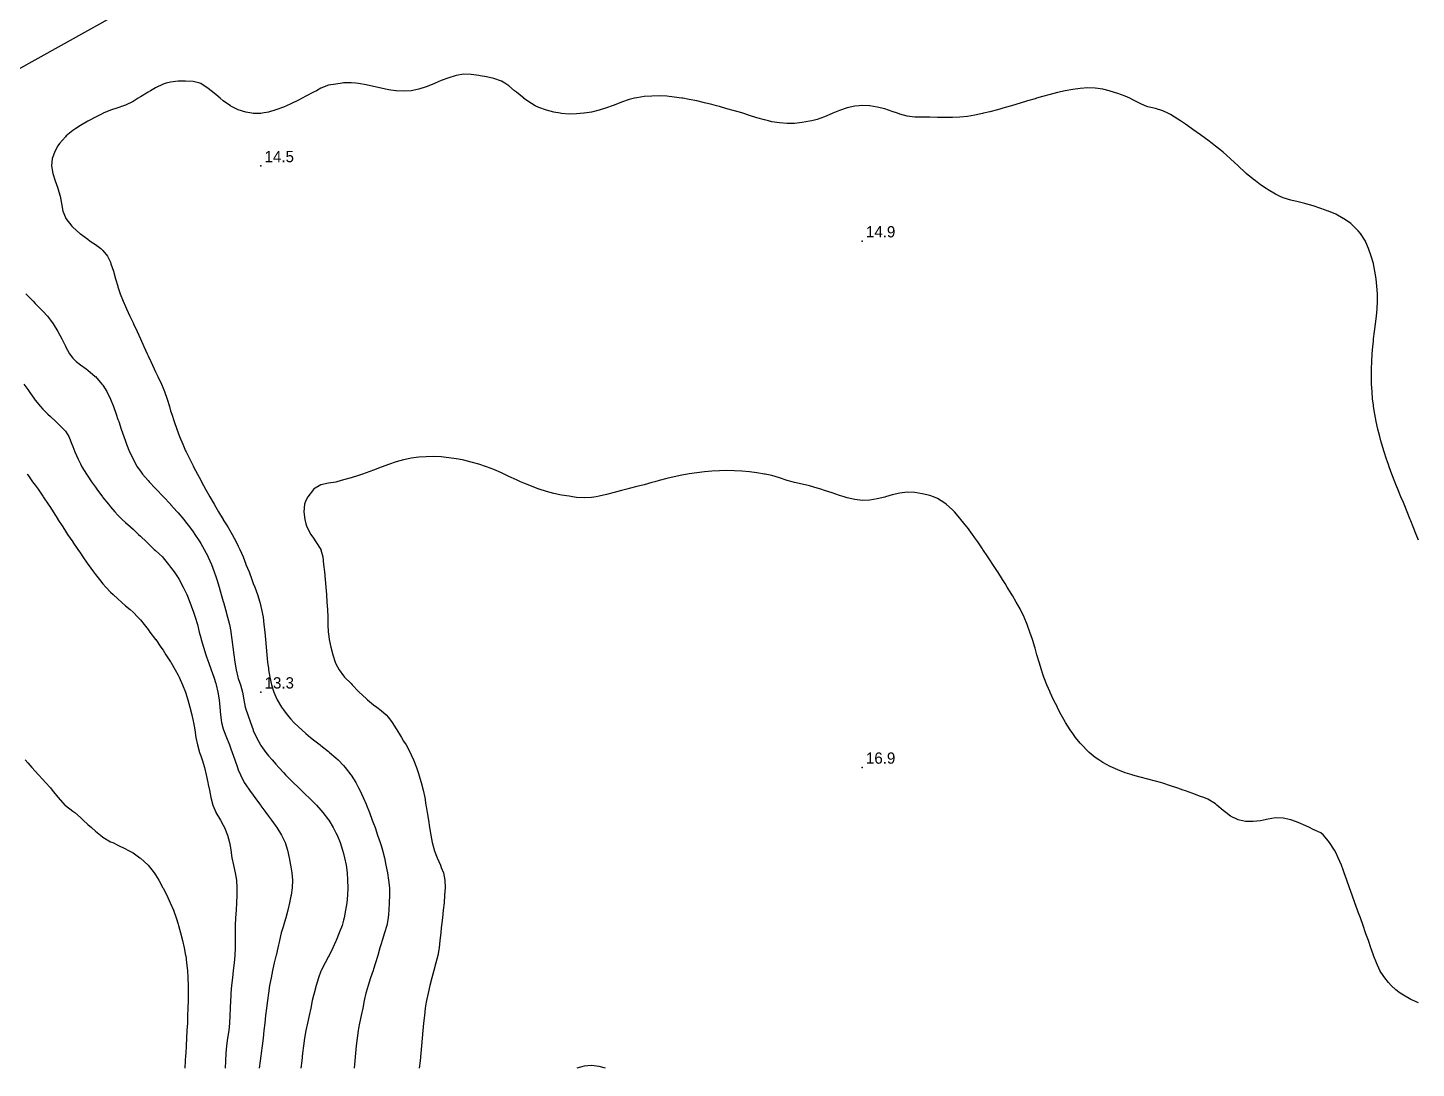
# Model space of a CAD drawing. Extents: x 0 to 630, y 0 to 432.
# Drawn here: x 129 to 313.7, y 0 to 138.4 of the extents above; entities that cross this region are included whole.
import ezdxf

# ---------------------------------------------------------------- set-up
doc = ezdxf.new("R2010")
doc.units = 0
for name, color, linetype in [('CONTOURS_MAJEURES', 7, 'CONTINUOUS'), ('CONTOURS_MINEURES', 8, 'CONTINUOUS'), ('PARCELLE', 1, 'CONTINUOUS'), ('POINTS_COTES', 3, 'CONTINUOUS')]:
    doc.layers.add(name, color=color, linetype=linetype)

msp = doc.modelspace()

# ---------------------------------------------------------------- linework, layer by layer
at = {"layer": 'CONTOURS_MAJEURES'}
msp.add_polyline3d([(128.493, 91, 0), (129, 90.269, 0), (129.192, 90, 0), (129.882, 89, 0), (130, 88.835, 0), (130.698, 88, 0), (131, 87.655, 0), (131.651, 87, 0), (132, 86.659, 0), (132.73, 86, 0), (133, 85.757, 0), (133.77, 85, 0), (134, 84.718, 0), (134.445, 84, 0), (134.876, 83, 0), (135, 82.671, 0), (135.244, 82, 0), (135.68, 81, 0), (136, 80.396, 0), (136.211, 80, 0), (136.822, 79, 0), (137, 78.73, 0), (137.487, 78, 0), (138, 77.268, 0), (138.191, 77, 0), (138.93, 76, 0), (139, 75.908, 0), (139.719, 75, 0), (140, 74.655, 0), (140.588, 74, 0), (141, 73.553, 0), (141.568, 73, 0), (142, 72.586, 0), (142.644, 72, 0), (143, 71.673, 0), (143.734, 71, 0), (144, 70.75, 0), (144.783, 70, 0), (145, 69.797, 0), (145.829, 69, 0), (146, 68.848, 0), (146.898, 68, 0), (147, 67.892, 0), (147.71, 67, 0), (148, 66.635, 0), (148.469, 66, 0), (149, 65.239, 0), (149.14, 65, 0), (149.687, 64, 0), (150, 63.379, 0), (150.165, 63, 0), (150.566, 62, 0), (150.932, 61, 0), (151, 60.808, 0), (151.267, 60, 0), (151.558, 59, 0), (151.802, 58, 0), (152, 57.242, 0), (152.06, 57, 0), (152.363, 56, 0), (152.68, 55, 0), (153, 54.087, 0), (153.029, 54, 0), (153.374, 53, 0), (153.728, 52, 0), (154, 51.157, 0), (154.049, 51, 0), (154.285, 50, 0), (154.443, 49, 0), (154.547, 48, 0), (154.622, 47, 0), (154.754, 46, 0), (155, 45.145, 0), (155.05, 45, 0), (155.449, 44, 0), (155.812, 43, 0), (156, 42.485, 0), (156.179, 42, 0), (156.547, 41, 0), (156.898, 40, 0), (157, 39.707, 0), (157.276, 39, 0), (157.782, 38, 0), (158, 37.675, 0), (158.495, 37, 0), (159, 36.294, 0), (159.217, 36, 0), (159.935, 35, 0), (160, 34.905, 0), (160.673, 34, 0), (161, 33.533, 0), (161.411, 33, 0), (162, 32.172, 0), (162.129, 32, 0), (162.762, 31, 0), (163, 30.475, 0), (163.217, 30, 0), (163.532, 29, 0), (163.777, 28, 0), (163.964, 27, 0), (164, 26.768, 0), (164.119, 26, 0), (164.199, 25, 0), (164.164, 24, 0), (164.027, 23, 0), (164, 22.862, 0), (163.835, 22, 0), (163.606, 21, 0), (163.34, 20, 0), (163.028, 19, 0), (163, 18.92, 0), (162.717, 18, 0), (162.489, 17, 0), (162.265, 16, 0), (162.022, 15, 0), (162, 14.912, 0), (161.79, 14, 0), (161.57, 13, 0), (161.363, 12, 0), (161.173, 11, 0), (161.005, 10, 0), (161, 9.965, 0), (160.868, 9, 0), (160.745, 8, 0), (160.63, 7, 0), (160.519, 6, 0), (160.409, 5, 0), (160.297, 4, 0), (160.178, 3, 0), (160.05, 2, 0), (160, 1.646, 0), (159.914, 1, 0), (159.766, 0, 0)], dxfattribs=at)
at = {"layer": 'CONTOURS_MINEURES'}
for points in [[(314, 70.243, 0), (313.693, 71, 0), (313.303, 72, 0), (313, 72.783, 0), (312.915, 73, 0), (312.507, 74, 0), (312.1, 75, 0), (312, 75.246, 0), (311.669, 76, 0), (311.256, 77, 0), (311, 77.645, 0), (310.837, 78, 0), (310.447, 79, 0), (310.086, 80, 0), (310, 80.274, 0), (309.744, 81, 0), (309.418, 82, 0), (309.122, 83, 0), (309, 83.46, 0), (308.843, 84, 0), (308.588, 85, 0), (308.366, 86, 0), (308.179, 87, 0), (308.028, 88, 0), (308, 88.244, 0), (307.905, 89, 0), (307.82, 90, 0), (307.767, 91, 0), (307.742, 92, 0), (307.747, 93, 0), (307.782, 94, 0), (307.844, 95, 0), (307.931, 96, 0), (308, 96.632, 0), (308.037, 97, 0), (308.156, 98, 0), (308.287, 99, 0), (308.408, 100, 0), (308.492, 101, 0), (308.534, 102, 0), (308.532, 103, 0), (308.48, 104, 0), (308.377, 105, 0), (308.218, 106, 0), (308.003, 107, 0), (308, 107.013, 0), (307.718, 108, 0), (307.365, 109, 0), (307, 109.87, 0), (306.936, 110, 0), (306.307, 111, 0), (306, 111.371, 0), (305.377, 112, 0), (305, 112.326, 0), (304.048, 113, 0), (304, 113.031, 0), (303, 113.569, 0), (302.011, 114, 0), (302, 114.005, 0), (301, 114.363, 0), (300, 114.683, 0), (299, 114.972, 0), (298.886, 115, 0), (298, 115.216, 0), (297, 115.445, 0), (296, 115.773, 0), (295.517, 116, 0), (295, 116.262, 0), (294, 116.835, 0), (293.744, 117, 0), (293, 117.489, 0), (292.307, 118, 0), (292, 118.233, 0), (291.08, 119, 0), (291, 119.069, 0), (290.003, 120, 0), (290, 120.003, 0), (289, 120.949, 0), (288.946, 121, 0), (288, 121.83, 0), (287.799, 122, 0), (287, 122.65, 0), (286.554, 123, 0), (286, 123.419, 0), (285.204, 124, 0), (285, 124.144, 0), (284, 124.848, 0), (283.787, 125, 0), (283, 125.542, 0), (282.325, 126, 0), (282, 126.213, 0), (281, 126.836, 0), (280.662, 127, 0), (280, 127.325, 0), (279, 127.622, 0), (278, 127.869, 0), (277.662, 128, 0), (277, 128.31, 0), (276, 128.811, 0), (275.596, 129, 0), (275, 129.262, 0), (274, 129.648, 0), (273, 129.964, 0), (272.85, 130, 0), (272, 130.196, 0), (271, 130.336, 0), (270, 130.368, 0), (269, 130.307, 0), (268, 130.183, 0), (267.008, 130, 0), (267, 129.999, 0), (266, 129.779, 0), (265, 129.524, 0), (264, 129.242, 0), (263.199, 129, 0), (263, 128.943, 0), (262, 128.639, 0), (261, 128.331, 0), (260, 128.036, 0), (259.876, 128, 0), (259, 127.756, 0), (258, 127.476, 0), (257, 127.212, 0), (256.115, 127, 0), (256, 126.973, 0), (255, 126.769, 0), (254, 126.594, 0), (253, 126.469, 0), (252, 126.427, 0), (251, 126.44, 0), (250, 126.46, 0), (249, 126.473, 0), (248, 126.468, 0), (247, 126.504, 0), (246, 126.639, 0), (245, 126.903, 0), (244.709, 127, 0), (244, 127.252, 0), (243, 127.577, 0), (242, 127.835, 0), (241, 127.999, 0), (240.97, 128, 0), (240, 128.041, 0), (239.59, 128, 0), (239, 127.941, 0), (238, 127.716, 0), (237, 127.384, 0), (236.091, 127, 0), (236, 126.961, 0), (235, 126.517, 0), (234, 126.168, 0), (233.281, 126, 0), (233, 125.941, 0), (232, 125.774, 0), (231, 125.664, 0), (230, 125.638, 0), (229, 125.713, 0), (228, 125.881, 0), (227.519, 126, 0), (227, 126.125, 0), (226, 126.413, 0), (225, 126.724, 0), (224.141, 127, 0), (224, 127.044, 0), (223, 127.327, 0), (222, 127.607, 0), (221, 127.891, 0), (220.604, 128, 0), (220, 128.164, 0), (219, 128.409, 0), (218, 128.645, 0), (217, 128.851, 0), (216.143, 129, 0), (216, 129.025, 0), (215, 129.165, 0), (214, 129.263, 0), (213, 129.31, 0), (212, 129.299, 0), (211, 129.223, 0), (210, 129.078, 0), (209.693, 129, 0), (209, 128.83, 0), (208, 128.486, 0), (207, 128.099, 0), (206.745, 128, 0), (206, 127.731, 0), (205, 127.416, 0), (204, 127.171, 0), (203, 127.003, 0), (202.97, 127, 0), (202, 126.913, 0), (201, 126.894, 0), (200, 126.966, 0), (199.8, 127, 0), (199, 127.14, 0), (198, 127.4, 0), (197, 127.754, 0), (196.509, 128, 0), (196, 128.292, 0), (195, 128.985, 0), (194.981, 129, 0), (194, 129.805, 0), (193.751, 130, 0), (193, 130.634, 0), (192.469, 131, 0), (192, 131.286, 0), (191, 131.622, 0), (190, 131.849, 0), (189.188, 132, 0), (189, 132.035, 0), (188, 132.17, 0), (187, 132.194, 0), (186, 132.047, 0), (185.838, 132, 0), (185, 131.742, 0), (184, 131.347, 0), (183.192, 131, 0), (183, 130.919, 0), (182, 130.52, 0), (181, 130.201, 0), (180.001, 130, 0), (180, 130, 0), (179, 129.938, 0), (178, 129.993, 0), (177.947, 130, 0), (177, 130.139, 0), (176, 130.341, 0), (175, 130.566, 0), (174, 130.782, 0), (173, 130.96, 0), (172.638, 131, 0), (172, 131.069, 0), (171, 131.033, 0), (170.807, 131, 0), (170, 130.857, 0), (169, 130.727, 0), (168, 130.338, 0), (167.421, 130, 0), (167, 129.81, 0), (166, 129.289, 0), (165.481, 129, 0), (165, 128.765, 0), (164, 128.274, 0), (163.4, 128, 0), (163, 127.823, 0), (162, 127.448, 0), (161, 127.152, 0), (160.162, 127, 0), (160, 126.97, 0), (159, 126.968, 0), (158.812, 127, 0), (158, 127.152, 0), (157, 127.459, 0), (156, 127.964, 0), (155.944, 128, 0), (155, 128.681, 0), (154.591, 129, 0), (154, 129.508, 0), (153.375, 130, 0), (153, 130.323, 0), (152, 130.968, 0), (151.901, 131, 0), (151, 131.229, 0), (150, 131.296, 0), (149, 131.289, 0), (148, 131.164, 0), (147.423, 131, 0), (147, 130.866, 0), (146, 130.399, 0), (145.313, 130, 0), (145, 129.816, 0), (144, 129.185, 0), (143.703, 129, 0), (143, 128.591, 0), (142, 128.093, 0), (141.753, 128, 0), (141, 127.748, 0), (140, 127.407, 0), (139.035, 127, 0), (139, 126.985, 0), (138, 126.482, 0), (137.092, 126, 0), (137, 125.947, 0), (136, 125.376, 0), (135.395, 125, 0), (135, 124.718, 0), (134.115, 124, 0), (134, 123.887, 0), (133.221, 123, 0), (133, 122.664, 0), (132.624, 122, 0), (132.246, 121, 0), (132.134, 120, 0), (132.315, 119, 0), (132.633, 118, 0), (133, 117.029, 0), (133.012, 117, 0), (133.309, 116, 0), (133.504, 115, 0), (133.657, 114, 0), (134, 113.123, 0), (134.048, 113, 0), (134.852, 112, 0), (135, 111.869, 0), (135.937, 111, 0), (136, 110.956, 0), (137, 110.251, 0), (137.313, 110, 0), (138, 109.545, 0), (138.715, 109, 0), (139, 108.77, 0), (139.586, 108, 0), (140, 107.185, 0), (140.066, 107, 0), (140.388, 106, 0), (140.676, 105, 0), (140.966, 104, 0), (141, 103.903, 0), (141.29, 103, 0), (141.69, 102, 0), (142, 101.293, 0), (142.117, 101, 0), (142.557, 100, 0), (143, 99.118, 0), (143.057, 99, 0), (143.549, 98, 0), (144, 97.022, 0), (144.01, 97, 0), (144.457, 96, 0), (144.89, 95, 0), (145, 94.766, 0), (145.355, 94, 0), (145.822, 93, 0), (146, 92.636, 0), (146.311, 92, 0), (146.773, 91, 0), (147, 90.438, 0), (147.18, 90, 0), (147.53, 89, 0), (147.836, 88, 0), (148, 87.453, 0), (148.142, 87, 0), (148.472, 86, 0), (148.816, 85, 0), (149, 84.496, 0), (149.196, 84, 0), (149.615, 83, 0), (150, 82.121, 0), (150.059, 82, 0), (150.57, 81, 0), (151, 80.113, 0), (151.051, 80, 0), (151.58, 79, 0), (152, 78.21, 0), (152.113, 78, 0), (152.662, 77, 0), (153, 76.38, 0), (153.208, 76, 0), (153.782, 75, 0), (154, 74.635, 0), (154.38, 74, 0), (154.973, 73, 0), (155, 72.957, 0), (155.596, 72, 0), (156, 71.31, 0), (156.185, 71, 0), (156.73, 70, 0), (157, 69.434, 0), (157.21, 69, 0), (157.634, 68, 0), (158, 67.051, 0), (158.021, 67, 0), (158.43, 66, 0), (158.812, 65, 0), (159, 64.467, 0), (159.192, 64, 0), (159.556, 63, 0), (159.857, 62, 0), (160, 61.393, 0), (160.108, 61, 0), (160.292, 60, 0), (160.421, 59, 0), (160.521, 58, 0), (160.607, 57, 0), (160.691, 56, 0), (160.782, 55, 0), (160.888, 54, 0), (161, 53.148, 0), (161.021, 53, 0), (161.2, 52, 0), (161.438, 51, 0), (161.752, 50, 0), (162, 49.397, 0), (162.185, 49, 0), (162.772, 48, 0), (163, 47.663, 0), (163.508, 47, 0), (164, 46.416, 0), (164.394, 46, 0), (165, 45.395, 0), (165.438, 45, 0), (166, 44.506, 0), (166.622, 44, 0), (167, 43.692, 0), (167.89, 43, 0), (168, 42.912, 0), (169, 42.129, 0), (169.158, 42, 0), (170, 41.274, 0), (170.304, 41, 0), (171, 40.27, 0), (171.219, 40, 0), (171.983, 39, 0), (172, 38.975, 0), (172.623, 38, 0), (173, 37.308, 0), (173.16, 37, 0), (173.63, 36, 0), (174, 35.106, 0), (174.043, 35, 0), (174.452, 34, 0), (174.83, 33, 0), (175, 32.535, 0), (175.195, 32, 0), (175.543, 31, 0), (175.88, 30, 0), (176, 29.607, 0), (176.186, 29, 0), (176.436, 28, 0), (176.647, 27, 0), (176.836, 26, 0), (177, 25.003, 0), (177.001, 25, 0), (177.112, 24, 0), (177.136, 23, 0), (177.095, 22, 0), (177.05, 21, 0), (177, 20.472, 0), (176.956, 20, 0), (176.763, 19, 0), (176.457, 18, 0), (176.128, 17, 0), (176, 16.555, 0), (175.84, 16, 0), (175.563, 15, 0), (175.266, 14, 0), (175, 13.191, 0), (174.938, 13, 0), (174.593, 12, 0), (174.262, 11, 0), (174, 10.095, 0), (173.973, 10, 0), (173.741, 9, 0), (173.551, 8, 0), (173.349, 7, 0), (173.129, 6, 0), (173, 5.277, 0), (172.954, 5, 0), (172.818, 4, 0), (172.7, 3, 0), (172.594, 2, 0), (172.497, 1, 0), (172.404, 0, 0)], [(128.74, 103, 0), (129, 102.728, 0), (129.723, 102, 0), (130, 101.71, 0), (130.708, 101, 0), (131, 100.685, 0), (131.612, 100, 0), (132, 99.493, 0), (132.358, 99, 0), (132.992, 98, 0), (133, 97.985, 0), (133.533, 97, 0), (134, 96.03, 0), (134.015, 96, 0), (134.566, 95, 0), (135, 94.423, 0), (135.436, 94, 0), (136, 93.557, 0), (136.776, 93, 0), (137, 92.829, 0), (137.975, 92, 0), (138, 91.976, 0), (138.87, 91, 0), (139, 90.826, 0), (139.517, 90, 0), (140, 89.005, 0), (140.002, 89, 0), (140.404, 88, 0), (140.763, 87, 0), (141, 86.296, 0), (141.099, 86, 0), (141.43, 85, 0), (141.771, 84, 0), (142, 83.382, 0), (142.138, 83, 0), (142.545, 82, 0), (143, 81.028, 0), (143.013, 81, 0), (143.568, 80, 0), (144, 79.392, 0), (144.275, 79, 0), (145, 78.157, 0), (145.133, 78, 0), (146, 77.081, 0), (146.075, 77, 0), (147, 76.042, 0), (147.039, 76, 0), (147.988, 75, 0), (148, 74.987, 0), (148.893, 74, 0), (149, 73.88, 0), (149.737, 73, 0), (150, 72.679, 0), (150.507, 72, 0), (151, 71.321, 0), (151.216, 71, 0), (151.865, 70, 0), (152, 69.781, 0), (152.454, 69, 0), (152.995, 68, 0), (153, 67.99, 0), (153.433, 67, 0), (153.812, 66, 0), (154, 65.415, 0), (154.132, 65, 0), (154.444, 64, 0), (154.739, 63, 0), (155, 62.073, 0), (155.021, 62, 0), (155.3, 61, 0), (155.586, 60, 0), (155.834, 59, 0), (156, 58.069, 0), (156.012, 58, 0), (156.152, 57, 0), (156.279, 56, 0), (156.405, 55, 0), (156.534, 54, 0), (156.701, 53, 0), (156.945, 52, 0), (157, 51.837, 0), (157.289, 51, 0), (157.561, 50, 0), (157.721, 49, 0), (157.923, 48, 0), (158, 47.771, 0), (158.269, 47, 0), (158.605, 46, 0), (158.973, 45, 0), (159, 44.932, 0), (159.44, 44, 0), (159.966, 43, 0), (160, 42.941, 0), (160.664, 42, 0), (161, 41.563, 0), (161.506, 41, 0), (162, 40.425, 0), (162.384, 40, 0), (163, 39.311, 0), (163.292, 39, 0), (164, 38.29, 0), (164.301, 38, 0), (165, 37.329, 0), (165.356, 37, 0), (166, 36.38, 0), (166.403, 36, 0), (167, 35.397, 0), (167.39, 35, 0), (168, 34.32, 0), (168.269, 34, 0), (169, 33.038, 0), (169.026, 33, 0), (169.629, 32, 0), (170, 31.295, 0), (170.134, 31, 0), (170.537, 30, 0), (170.881, 29, 0), (171, 28.551, 0), (171.139, 28, 0), (171.331, 27, 0), (171.466, 26, 0), (171.546, 25, 0), (171.566, 24, 0), (171.529, 23, 0), (171.433, 22, 0), (171.283, 21, 0), (171.084, 20, 0), (171, 19.688, 0), (170.801, 19, 0), (170.441, 18, 0), (170.038, 17, 0), (170, 16.914, 0), (169.567, 16, 0), (169.074, 15, 0), (169, 14.851, 0), (168.544, 14, 0), (168.042, 13, 0), (168, 12.894, 0), (167.693, 12, 0), (167.37, 11, 0), (167.075, 10, 0), (167, 9.687, 0), (166.84, 9, 0), (166.639, 8, 0), (166.431, 7, 0), (166.213, 6, 0), (166, 5, 0), (166, 5, 0), (165.832, 4, 0), (165.688, 3, 0), (165.56, 2, 0), (165.441, 1, 0), (165.331, 0, 0)], [(128.493, 91, 0), (129, 90.269, 0), (129.192, 90, 0), (129.882, 89, 0), (130, 88.835, 0), (130.698, 88, 0), (131, 87.655, 0), (131.651, 87, 0), (132, 86.659, 0), (132.73, 86, 0), (133, 85.757, 0), (133.77, 85, 0), (134, 84.718, 0), (134.445, 84, 0), (134.876, 83, 0), (135, 82.671, 0), (135.244, 82, 0), (135.68, 81, 0), (136, 80.396, 0), (136.211, 80, 0), (136.822, 79, 0), (137, 78.73, 0), (137.487, 78, 0), (138, 77.268, 0), (138.191, 77, 0), (138.93, 76, 0), (139, 75.908, 0), (139.719, 75, 0), (140, 74.655, 0), (140.588, 74, 0), (141, 73.553, 0), (141.568, 73, 0), (142, 72.586, 0), (142.644, 72, 0), (143, 71.673, 0), (143.734, 71, 0), (144, 70.75, 0), (144.783, 70, 0), (145, 69.797, 0), (145.829, 69, 0), (146, 68.848, 0), (146.898, 68, 0), (147, 67.892, 0), (147.71, 67, 0), (148, 66.635, 0), (148.469, 66, 0), (149, 65.239, 0), (149.14, 65, 0), (149.687, 64, 0), (150, 63.379, 0), (150.165, 63, 0), (150.566, 62, 0), (150.932, 61, 0), (151, 60.808, 0), (151.267, 60, 0), (151.558, 59, 0), (151.802, 58, 0), (152, 57.242, 0), (152.06, 57, 0), (152.363, 56, 0), (152.68, 55, 0), (153, 54.087, 0), (153.029, 54, 0), (153.374, 53, 0), (153.728, 52, 0), (154, 51.157, 0), (154.049, 51, 0), (154.285, 50, 0), (154.443, 49, 0), (154.547, 48, 0), (154.622, 47, 0), (154.754, 46, 0), (155, 45.145, 0), (155.05, 45, 0), (155.449, 44, 0), (155.812, 43, 0), (156, 42.485, 0), (156.179, 42, 0), (156.547, 41, 0), (156.898, 40, 0), (157, 39.707, 0), (157.276, 39, 0), (157.782, 38, 0), (158, 37.675, 0), (158.495, 37, 0), (159, 36.294, 0), (159.217, 36, 0), (159.935, 35, 0), (160, 34.905, 0), (160.673, 34, 0), (161, 33.533, 0), (161.411, 33, 0), (162, 32.172, 0), (162.129, 32, 0), (162.762, 31, 0), (163, 30.475, 0), (163.217, 30, 0), (163.532, 29, 0), (163.777, 28, 0), (163.964, 27, 0), (164, 26.768, 0), (164.119, 26, 0), (164.199, 25, 0), (164.164, 24, 0), (164.027, 23, 0), (164, 22.862, 0), (163.835, 22, 0), (163.606, 21, 0), (163.34, 20, 0), (163.028, 19, 0), (163, 18.92, 0), (162.717, 18, 0), (162.489, 17, 0), (162.265, 16, 0), (162.022, 15, 0), (162, 14.912, 0), (161.79, 14, 0), (161.57, 13, 0), (161.363, 12, 0), (161.173, 11, 0), (161.005, 10, 0), (161, 9.965, 0), (160.868, 9, 0), (160.745, 8, 0), (160.63, 7, 0), (160.519, 6, 0), (160.409, 5, 0), (160.297, 4, 0), (160.178, 3, 0), (160.05, 2, 0), (160, 1.646, 0), (159.914, 1, 0), (159.766, 0, 0)], [(314, 8.718, 0), (313.313, 9, 0), (313, 9.139, 0), (312, 9.695, 0), (311.548, 10, 0), (311, 10.42, 0), (310.363, 11, 0), (310, 11.385, 0), (309.517, 12, 0), (309, 12.783, 0), (308.88, 13, 0), (308.403, 14, 0), (308.008, 15, 0), (308, 15.024, 0), (307.685, 16, 0), (307.335, 17, 0), (307, 17.887, 0), (306.959, 18, 0), (306.645, 19, 0), (306.289, 20, 0), (306, 20.769, 0), (305.911, 21, 0), (305.539, 22, 0), (305.174, 23, 0), (305, 23.503, 0), (304.818, 24, 0), (304.475, 25, 0), (304.133, 26, 0), (304, 26.387, 0), (303.765, 27, 0), (303.339, 28, 0), (303, 28.705, 0), (302.833, 29, 0), (302.146, 30, 0), (302, 30.234, 0), (301.367, 31, 0), (301, 31.325, 0), (300, 31.754, 0), (299.517, 32, 0), (299, 32.232, 0), (298, 32.673, 0), (297.151, 33, 0), (297, 33.054, 0), (296, 33.268, 0), (295, 33.3, 0), (294, 33.134, 0), (293.38, 33, 0), (293, 32.921, 0), (292, 32.796, 0), (291, 32.815, 0), (290.21, 33, 0), (290, 33.05, 0), (289, 33.544, 0), (288.361, 34, 0), (288, 34.263, 0), (287.196, 35, 0), (287, 35.161, 0), (286, 35.778, 0), (285.434, 36, 0), (285, 36.151, 0), (284, 36.519, 0), (283, 36.889, 0), (282.697, 37, 0), (282, 37.238, 0), (281, 37.574, 0), (280, 37.907, 0), (279.686, 38, 0), (279, 38.191, 0), (278, 38.436, 0), (277, 38.69, 0), (276, 38.977, 0), (275.929, 39, 0), (275, 39.299, 0), (274, 39.68, 0), (273.292, 40, 0), (273, 40.129, 0), (272, 40.649, 0), (271.46, 41, 0), (271, 41.337, 0), (270.211, 42, 0), (270, 42.186, 0), (269.212, 43, 0), (269, 43.235, 0), (268.393, 44, 0), (268, 44.536, 0), (267.679, 45, 0), (267.049, 46, 0), (267, 46.086, 0), (266.479, 47, 0), (266, 47.926, 0), (265.961, 48, 0), (265.469, 49, 0), (265, 49.981, 0), (264.991, 50, 0), (264.547, 51, 0), (264.176, 52, 0), (264, 52.546, 0), (263.85, 53, 0), (263.544, 54, 0), (263.248, 55, 0), (263, 55.848, 0), (262.954, 56, 0), (262.641, 57, 0), (262.312, 58, 0), (262, 58.886, 0), (261.958, 59, 0), (261.554, 60, 0), (261.067, 61, 0), (261, 61.119, 0), (260.501, 62, 0), (260, 62.853, 0), (259.914, 63, 0), (259.296, 64, 0), (259, 64.466, 0), (258.668, 65, 0), (258.035, 66, 0), (258, 66.054, 0), (257.389, 67, 0), (257, 67.6, 0), (256.735, 68, 0), (256.064, 69, 0), (256, 69.094, 0), (255.366, 70, 0), (255, 70.524, 0), (254.658, 71, 0), (254, 71.905, 0), (253.928, 72, 0), (253.143, 73, 0), (253, 73.172, 0), (252.259, 74, 0), (252, 74.271, 0), (251.185, 75, 0), (251, 75.156, 0), (250, 75.794, 0), (249.492, 76, 0), (249, 76.187, 0), (248, 76.395, 0), (247, 76.552, 0), (246, 76.609, 0), (245, 76.479, 0), (244, 76.247, 0), (243.112, 76, 0), (243, 75.97, 0), (242, 75.719, 0), (241, 75.555, 0), (240, 75.524, 0), (239, 75.644, 0), (238, 75.878, 0), (237.599, 76, 0), (237, 76.186, 0), (236, 76.514, 0), (235, 76.838, 0), (234.481, 77, 0), (234, 77.153, 0), (233, 77.435, 0), (232, 77.691, 0), (231, 77.919, 0), (230.688, 78, 0), (230, 78.176, 0), (229, 78.53, 0), (228, 78.817, 0), (227.091, 79, 0), (227, 79.019, 0), (226, 79.185, 0), (225, 79.314, 0), (224, 79.407, 0), (223, 79.463, 0), (222, 79.484, 0), (221, 79.47, 0), (220, 79.415, 0), (219, 79.311, 0), (218, 79.192, 0), (217, 79.04, 0), (216.778, 79, 0), (216, 78.863, 0), (215, 78.659, 0), (214, 78.428, 0), (213, 78.171, 0), (212.397, 78, 0), (212, 77.891, 0), (211, 77.61, 0), (210, 77.347, 0), (209, 77.089, 0), (208.678, 77, 0), (208, 76.823, 0), (207, 76.561, 0), (206, 76.311, 0), (205, 76.081, 0), (204.613, 76, 0), (204, 75.888, 0), (203, 75.84, 0), (202, 75.926, 0), (201.459, 76, 0), (201, 76.066, 0), (200, 76.225, 0), (199, 76.426, 0), (198, 76.691, 0), (197.041, 77, 0), (197, 77.013, 0), (196, 77.398, 0), (195, 77.81, 0), (194.565, 78, 0), (194, 78.266, 0), (193, 78.716, 0), (192.359, 79, 0), (192, 79.187, 0), (191, 79.615, 0), (190.002, 80, 0), (190, 80.001, 0), (189, 80.327, 0), (188, 80.607, 0), (187, 80.854, 0), (186.286, 81, 0), (186, 81.054, 0), (185, 81.201, 0), (184, 81.299, 0), (183, 81.343, 0), (182, 81.328, 0), (181, 81.25, 0), (180, 81.115, 0), (179.424, 81, 0), (179, 80.913, 0), (178, 80.64, 0), (177, 80.31, 0), (176.152, 80, 0), (176, 79.943, 0), (175, 79.556, 0), (174, 79.17, 0), (173.525, 79, 0), (173, 78.813, 0), (172, 78.52, 0), (171, 78.265, 0), (170.103, 78, 0), (170, 77.962, 0), (169, 77.819, 0), (168, 77.608, 0), (167.018, 77, 0), (167, 76.986, 0), (166.256, 76, 0), (166, 75.5, 0), (165.83, 75, 0), (165.729, 74, 0), (165.84, 73, 0), (166, 72.402, 0), (166.131, 72, 0), (166.641, 71, 0), (167, 70.494, 0), (167.33, 70, 0), (167.987, 69, 0), (168, 68.961, 0), (168.253, 68, 0), (168.345, 67, 0), (168.449, 66, 0), (168.548, 65, 0), (168.637, 64, 0), (168.717, 63, 0), (168.79, 62, 0), (168.858, 61, 0), (168.932, 60, 0), (168.931, 59, 0), (168.971, 58, 0), (169, 57.767, 0), (169.106, 57, 0), (169.297, 56, 0), (169.558, 55, 0), (169.909, 54, 0), (170, 53.804, 0), (170.422, 53, 0), (171, 52.174, 0), (171.153, 52, 0), (172, 51.153, 0), (172.144, 51, 0), (173, 50.104, 0), (173.096, 50, 0), (174, 49.166, 0), (174.176, 49, 0), (175, 48.345, 0), (175.43, 48, 0), (176, 47.575, 0), (176.663, 47, 0), (177, 46.637, 0), (177.482, 46, 0), (178, 45.159, 0), (178.104, 45, 0), (178.723, 44, 0), (179, 43.503, 0), (179.319, 43, 0), (179.859, 42, 0), (180, 41.685, 0), (180.328, 41, 0), (180.713, 40, 0), (181, 39.05, 0), (181.017, 39, 0), (181.323, 38, 0), (181.589, 37, 0), (181.799, 36, 0), (181.968, 35, 0), (182, 34.801, 0), (182.144, 34, 0), (182.302, 33, 0), (182.444, 32, 0), (182.597, 31, 0), (182.792, 30, 0), (183, 29.222, 0), (183.069, 29, 0), (183.458, 28, 0), (183.884, 27, 0), (184, 26.709, 0), (184.296, 26, 0), (184.491, 25, 0), (184.502, 24, 0), (184.444, 23, 0), (184.368, 22, 0), (184.275, 21, 0), (184.16, 20, 0), (184.038, 19, 0), (184, 18.661, 0), (183.933, 18, 0), (183.833, 17, 0), (183.717, 16, 0), (183.537, 15, 0), (183.282, 14, 0), (183, 13.013, 0), (182.996, 13, 0), (182.731, 12, 0), (182.477, 11, 0), (182.24, 10, 0), (182.035, 9, 0), (182, 8.784, 0), (181.878, 8, 0), (181.752, 7, 0), (181.648, 6, 0), (181.559, 5, 0), (181.478, 4, 0), (181.394, 3, 0), (181.297, 2, 0), (181.182, 1, 0), (181.056, 0, 0)], [(128.937, 79, 0), (129, 78.906, 0), (129.643, 78, 0), (130, 77.537, 0), (130.364, 77, 0), (131, 76.095, 0), (131.062, 76, 0), (131.716, 75, 0), (132, 74.57, 0), (132.365, 74, 0), (133, 73.012, 0), (133.008, 73, 0), (133.642, 72, 0), (134, 71.445, 0), (134.293, 71, 0), (134.97, 70, 0), (135, 69.955, 0), (135.652, 69, 0), (136, 68.487, 0), (136.338, 68, 0), (137, 67.049, 0), (137.035, 67, 0), (137.754, 66, 0), (138, 65.664, 0), (138.526, 65, 0), (139, 64.408, 0), (139.376, 64, 0), (140, 63.327, 0), (140.361, 63, 0), (141, 62.421, 0), (141.465, 62, 0), (142, 61.502, 0), (142.603, 61, 0), (143, 60.652, 0), (143.659, 60, 0), (144, 59.613, 0), (144.472, 59, 0), (145, 58.356, 0), (145.253, 58, 0), (146, 57.022, 0), (146.014, 57, 0), (146.711, 56, 0), (147, 55.607, 0), (147.383, 55, 0), (148, 54.065, 0), (148.036, 54, 0), (148.592, 53, 0), (149, 52.266, 0), (149.123, 52, 0), (149.574, 51, 0), (150, 50.004, 0), (150.001, 50, 0), (150.297, 49, 0), (150.563, 48, 0), (150.808, 47, 0), (151, 46.169, 0), (151.03, 46, 0), (151.201, 45, 0), (151.369, 44, 0), (151.555, 43, 0), (151.836, 42, 0), (152, 41.563, 0), (152.209, 41, 0), (152.489, 40, 0), (152.713, 39, 0), (152.938, 38, 0), (153, 37.714, 0), (153.151, 37, 0), (153.356, 36, 0), (153.605, 35, 0), (154, 34.064, 0), (154.035, 34, 0), (154.639, 33, 0), (155, 32.319, 0), (155.162, 32, 0), (155.559, 31, 0), (155.826, 30, 0), (156, 29.033, 0), (156.006, 29, 0), (156.16, 28, 0), (156.348, 27, 0), (156.596, 26, 0), (156.751, 25, 0), (156.805, 24, 0), (156.808, 23, 0), (156.777, 22, 0), (156.719, 21, 0), (156.637, 20, 0), (156.577, 19, 0), (156.569, 18, 0), (156.589, 17, 0), (156.596, 16, 0), (156.547, 15, 0), (156.452, 14, 0), (156.337, 13, 0), (156.22, 12, 0), (156.115, 11, 0), (156.028, 10, 0), (156, 9.58, 0), (155.962, 9, 0), (155.914, 8, 0), (155.88, 7, 0), (155.834, 6, 0), (155.736, 5, 0), (155.575, 4, 0), (155.434, 3, 0), (155.343, 2, 0), (155.287, 1, 0), (155.277, 0, 0)], [(128.657, 41, 0), (129, 40.627, 0), (129.526, 40, 0), (130, 39.516, 0), (130.442, 39, 0), (131, 38.416, 0), (131.351, 38, 0), (132, 37.271, 0), (132.222, 37, 0), (133, 36.066, 0), (133.053, 36, 0), (133.947, 35, 0), (134, 34.951, 0), (135, 34.199, 0), (135.259, 34, 0), (136, 33.352, 0), (136.382, 33, 0), (137, 32.421, 0), (137.472, 32, 0), (138, 31.523, 0), (138.666, 31, 0), (139, 30.733, 0), (140, 30.125, 0), (140.292, 30, 0), (141, 29.665, 0), (142, 29.16, 0), (142.327, 29, 0), (143, 28.635, 0), (143.925, 28, 0), (144, 27.946, 0), (145, 27.005, 0), (145.004, 27, 0), (145.801, 26, 0), (146, 25.729, 0), (146.431, 25, 0), (146.963, 24, 0), (147, 23.939, 0), (147.483, 23, 0), (147.947, 22, 0), (148, 21.887, 0), (148.369, 21, 0), (148.717, 20, 0), (149, 19.152, 0), (149.044, 19, 0), (149.334, 18, 0), (149.59, 17, 0), (149.814, 16, 0), (150, 15.013, 0), (150.002, 15, 0), (150.13, 14, 0), (150.228, 13, 0), (150.297, 12, 0), (150.339, 11, 0), (150.34, 10, 0), (150.326, 9, 0), (150.295, 8, 0), (150.263, 7, 0), (150.224, 6, 0), (150.179, 5, 0), (150.128, 4, 0), (150.074, 3, 0), (150.017, 2, 0), (150, 1.709, 0), (149.947, 1, 0), (149.874, 0, 0)], [(205.855, 0, 0), (205, 0.251, 0), (204, 0.36, 0), (203, 0.271, 0), (202.02, 0, 0)]]:
    msp.add_polyline3d(points, dxfattribs=at)
at = {"layer": 'PARCELLE'}
msp.add_polyline3d([(348.267, 206.218, 0), (311.235, 192.635, 0), (274.98, 180.271, 0), (254.317, 173.719, 0), (198.548, 156.572, 0), (175.35, 149.637, 0), (164.286, 148.558, 0), (154.07, 147.545, 0), (116.691, 126.711, 0)], dxfattribs=at)
at = {"layer": 'POINTS_COTES'}
for p in [(160.002, 120, 14.51), (240.002, 110, 14.93), (160.002, 50, 13.3), (240.002, 40, 16.87)]:
    msp.add_point(p, dxfattribs=at)

# ---------------------------------------------------------------- texts
for s, p in [('14.5', (160.502, 120.5)), ('14.9', (240.502, 110.5)), ('13.3', (160.502, 50.5)), ('16.9', (240.502, 40.5))]:
    msp.add_text(s, height=1.5, dxfattribs=at).set_placement(p)

doc.saveas('drawing.dxf')
